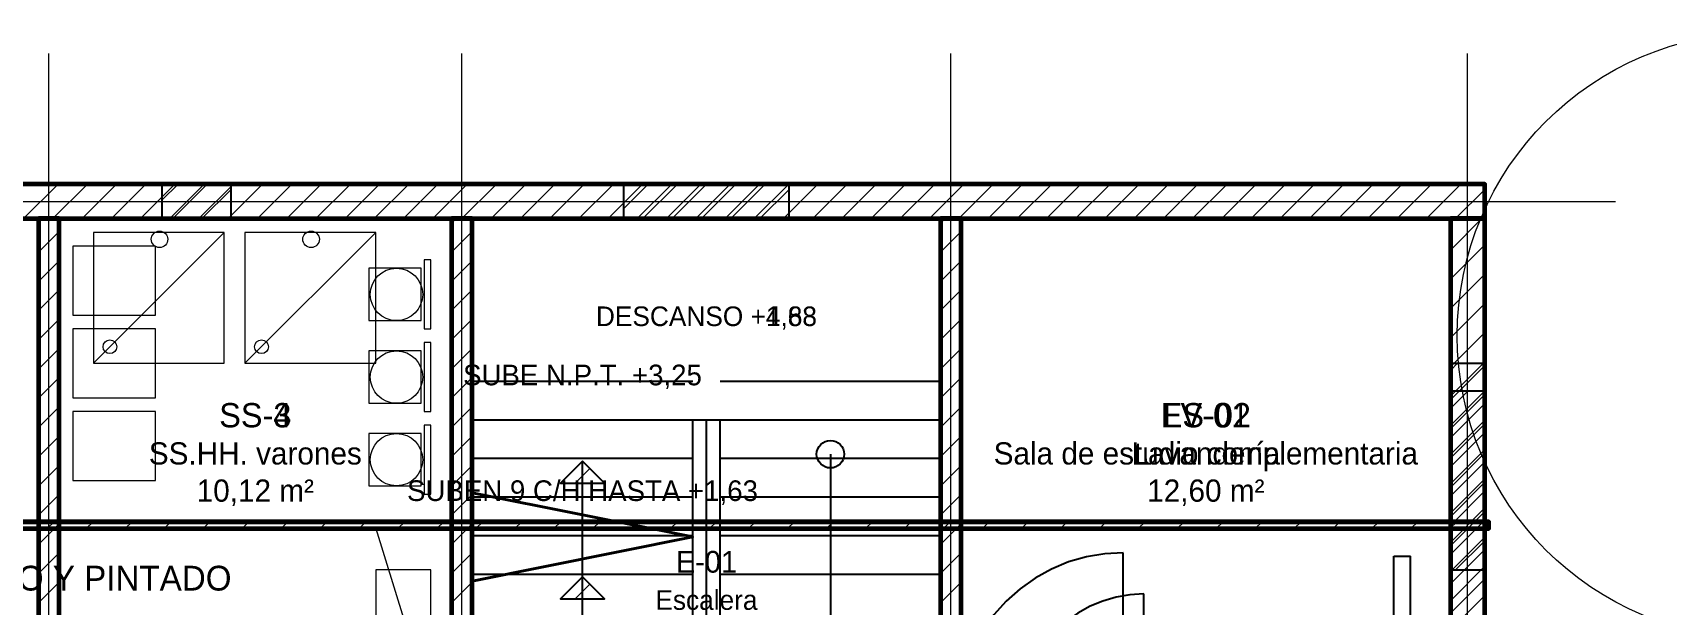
# Model space of a CAD drawing. Header units: metres. Extents: x -8 to 108, y -29 to 108.
# Drawn here: x 13.46 to 25.33, y 6.54 to 10.7 of the extents above; entities that cross this region are included whole.
import ezdxf
from ezdxf.enums import TextEntityAlignment as Align

# ---------------------------------------------------------------- set-up
doc = ezdxf.new("R2010")
doc.units = ezdxf.units.M
for name, color, linetype, lineweight in [('arbol', 7, 'CONTINUOUS', 18), ('carpinteria', 7, 'CONTINUOUS', 25), ('eje', 7, 'CONTINUOUS', 13), ('fondo', 7, 'CONTINUOUS', 5), ('hatch', 7, 'CONTINUOUS', 9), ('hormigon', 7, 'CONTINUOUS', 30), ('marco-fino', 7, 'CONTINUOUS', 25), ('marco-medio', 7, 'CONTINUOUS', 40), ('mobiliario', 7, 'CONTINUOUS', 18), ('muro-corte', 7, 'CONTINUOUS', 60), ('muro-fill', 7, 'CONTINUOUS', 25), ('proyeccion', 7, 'CONTINUOUS', 15), ('sanitario', 7, 'CONTINUOUS', 20), ('tabique-fill', 7, 'CONTINUOUS', 30), ('texto', 7, 'CONTINUOUS', 5), ('texto-suave', 7, 'CONTINUOUS', 5), ('vidrio', 7, 'CONTINUOUS', 18)]:
    doc.layers.add(name, color=color, linetype=linetype, lineweight=lineweight)

msp = doc.modelspace()

# ---------------------------------------------------------------- linework, layer by layer
at = {"layer": 'arbol'}
msp.add_circle((26, 8.5), 2.2, dxfattribs=at)
at = {"layer": 'carpinteria'}
for p, q in [((14.4, 9.6), (14.9, 9.6)), ((14.4, 9.35), (14.4, 9.6)), ((14.4, 9.6), (14.9, 9.6)), ((14.4, 9.35), (14.4, 9.6)), ((14.9, 9.35), (14.9, 9.6)), ((14.9, 9.35), (14.9, 9.6)), ((17.75, 9.6), (18.95, 9.6)), ((17.75, 9.35), (17.75, 9.6)), ((17.75, 9.6), (18.95, 9.6)), ((17.75, 9.35), (17.75, 9.6)), ((18.95, 9.35), (18.95, 9.6)), ((18.95, 9.35), (18.95, 9.6)), ((14.4, 9.35), (14.9, 9.35)), ((14.4, 9.35), (14.9, 9.35)), ((17.75, 9.35), (18.95, 9.35)), ((17.75, 9.35), (18.95, 9.35)), ((23.75, 6.8), (23.75, 8.3)), ((23.75, 8.3), (24, 8.3)), ((24, 6.8), (24, 8.3)), ((23.75, 6.1), (23.75, 8.1)), ((23.75, 8.1), (24, 8.1)), ((24, 6.1), (24, 8.1)), ((19.25, 7.64), (19.25, 6)), ((19.25, 7.64), (19.25, 6)), ((17.45, 5.9), (17.45, 7.59)), ((21.375, 5.725), (21.375, 6.925)), ((23.34, -0.45), (23.34, 6.9)), ((23.34, 6.9), (23.46, 6.9)), ((23.46, -0.45), (23.46, 6.9)), ((23.75, 6.8), (24, 6.8)), ((17.45, 5.9), (17.45, 6.75)), ((21.525, 5.725), (21.525, 6.625))]:
    msp.add_line(p, q, dxfattribs=at)
for points in [[(17.45, 7.59), (17.29, 7.43), (17.61, 7.43)], [(17.45, 7.59), (17.29, 7.43), (17.61, 7.43)], [(17.45, 6.75), (17.29, 6.59), (17.61, 6.59)], [(17.45, 6.75), (17.29, 6.59), (17.61, 6.59)]]:
    msp.add_lwpolyline(points, close=True, dxfattribs=at)
for points in [[(21.375, 6.925), (21.241, 6.917), (21.108, 6.895), (20.979, 6.858), (20.854, 6.806), (20.737, 6.741), (20.627, 6.663), (20.526, 6.574), (20.437, 6.473), (20.359, 6.363), (20.294, 6.246), (20.242, 6.121), (20.205, 5.992), (20.183, 5.859), (20.175, 5.725)], [(21.525, 6.625), (21.424, 6.619), (21.325, 6.602), (21.228, 6.574), (21.135, 6.536), (21.046, 6.487), (20.964, 6.429), (20.889, 6.361), (20.821, 6.286), (20.763, 6.204), (20.714, 6.115), (20.676, 6.022), (20.648, 5.925), (20.631, 5.826), (20.625, 5.725)]]:
    msp.add_lwpolyline(points, dxfattribs=at)
msp.add_circle((19.25, 7.64), 0.1, dxfattribs=at)
msp.add_circle((19.25, 7.64), 0.1, dxfattribs=at)
at = {"layer": 'eje'}
for p, q in [((13.575, -0.95), (13.575, 10.55)), ((13.575, -0.95), (13.575, 10.55)), ((16.575, -0.95), (16.575, 10.55)), ((16.575, -0.95), (16.575, 10.55)), ((20.125, -0.95), (20.125, 10.55)), ((20.125, -0.95), (20.125, 10.55)), ((23.875, -0.95), (23.875, 10.55)), ((23.875, -0.95), (23.875, 10.55)), ((-0.95, 9.475), (24.95, 9.475)), ((-0.95, 9.475), (24.95, 9.475))]:
    msp.add_line(p, q, dxfattribs=at)
at = {"layer": 'fondo'}
for points in [[(14.4, 9.35), (14.9, 9.35), (14.9, 9.6), (14.4, 9.6)], [(14.4, 9.35), (14.9, 9.35), (14.9, 9.6), (14.4, 9.6)], [(17.75, 9.35), (18.95, 9.35), (18.95, 9.6), (17.75, 9.6)], [(17.75, 9.35), (18.95, 9.35), (18.95, 9.6), (17.75, 9.6)], [(23.75, 6.8), (24, 6.8), (24, 8.3), (23.75, 8.3)], [(23.75, 6.1), (24, 6.1), (24, 8.1), (23.75, 8.1)]]:
    msp.add_lwpolyline(points, close=True, dxfattribs=at)
at = {"layer": 'hatch'}
for p, q in [((13.393, 9.35), (13.643, 9.6)), ((13.393, 9.35), (13.643, 9.6)), ((13.606, 9.35), (13.856, 9.6)), ((13.606, 9.35), (13.856, 9.6)), ((13.818, 9.35), (14.068, 9.6)), ((13.818, 9.35), (14.068, 9.6)), ((14.03, 9.35), (14.28, 9.6)), ((14.03, 9.35), (14.28, 9.6)), ((14.242, 9.35), (14.492, 9.6)), ((14.242, 9.35), (14.492, 9.6)), ((14.4, 9.486), (14.514, 9.6)), ((14.4, 9.486), (14.514, 9.6)), ((14.454, 9.35), (14.704, 9.6)), ((14.454, 9.35), (14.704, 9.6)), ((14.476, 9.35), (14.726, 9.6)), ((14.476, 9.35), (14.726, 9.6)), ((14.666, 9.35), (14.916, 9.6)), ((14.666, 9.35), (14.916, 9.6)), ((14.688, 9.35), (14.9, 9.562)), ((14.688, 9.35), (14.9, 9.562)), ((14.878, 9.35), (15.128, 9.6)), ((14.878, 9.35), (15.128, 9.6)), ((15.09, 9.35), (15.34, 9.6)), ((15.09, 9.35), (15.34, 9.6)), ((15.303, 9.35), (15.553, 9.6)), ((15.303, 9.35), (15.553, 9.6)), ((15.515, 9.35), (15.765, 9.6)), ((15.515, 9.35), (15.765, 9.6)), ((15.727, 9.35), (15.977, 9.6)), ((15.727, 9.35), (15.977, 9.6)), ((15.939, 9.35), (16.189, 9.6)), ((15.939, 9.35), (16.189, 9.6)), ((16.151, 9.35), (16.401, 9.6)), ((16.151, 9.35), (16.401, 9.6)), ((16.363, 9.35), (16.613, 9.6)), ((16.363, 9.35), (16.613, 9.6)), ((16.575, 9.35), (16.825, 9.6)), ((16.575, 9.35), (16.825, 9.6)), ((16.788, 9.35), (17.038, 9.6)), ((16.788, 9.35), (17.038, 9.6)), ((17, 9.35), (17.25, 9.6)), ((17, 9.35), (17.25, 9.6)), ((17.212, 9.35), (17.462, 9.6)), ((17.212, 9.35), (17.462, 9.6)), ((17.424, 9.35), (17.674, 9.6)), ((17.424, 9.35), (17.674, 9.6)), ((17.636, 9.35), (17.886, 9.6)), ((17.636, 9.35), (17.886, 9.6)), ((17.75, 9.423), (17.927, 9.6)), ((17.75, 9.423), (17.927, 9.6)), ((17.848, 9.35), (18.098, 9.6)), ((17.848, 9.35), (18.098, 9.6)), ((17.889, 9.35), (18.139, 9.6)), ((17.889, 9.35), (18.139, 9.6)), ((18.06, 9.35), (18.31, 9.6)), ((18.06, 9.35), (18.31, 9.6)), ((18.101, 9.35), (18.351, 9.6)), ((18.101, 9.35), (18.351, 9.6)), ((18.272, 9.35), (18.522, 9.6)), ((18.272, 9.35), (18.522, 9.6)), ((18.314, 9.35), (18.564, 9.6)), ((18.314, 9.35), (18.564, 9.6)), ((18.485, 9.35), (18.735, 9.6)), ((18.485, 9.35), (18.735, 9.6)), ((18.526, 9.35), (18.776, 9.6)), ((18.526, 9.35), (18.776, 9.6)), ((18.697, 9.35), (18.947, 9.6)), ((18.697, 9.35), (18.947, 9.6)), ((18.738, 9.35), (18.95, 9.562)), ((18.738, 9.35), (18.95, 9.562)), ((18.909, 9.35), (19.159, 9.6)), ((18.909, 9.35), (19.159, 9.6)), ((19.121, 9.35), (19.371, 9.6)), ((19.121, 9.35), (19.371, 9.6)), ((19.333, 9.35), (19.583, 9.6)), ((19.333, 9.35), (19.583, 9.6)), ((19.545, 9.35), (19.795, 9.6)), ((19.545, 9.35), (19.795, 9.6)), ((19.757, 9.35), (20.007, 9.6)), ((19.757, 9.35), (20.007, 9.6)), ((19.969, 9.35), (20.219, 9.6)), ((19.969, 9.35), (20.219, 9.6)), ((20.182, 9.35), (20.432, 9.6)), ((20.182, 9.35), (20.432, 9.6)), ((20.394, 9.35), (20.644, 9.6)), ((20.394, 9.35), (20.644, 9.6)), ((20.606, 9.35), (20.856, 9.6)), ((20.606, 9.35), (20.856, 9.6)), ((20.818, 9.35), (21.068, 9.6)), ((20.818, 9.35), (21.068, 9.6)), ((21.03, 9.35), (21.28, 9.6)), ((21.03, 9.35), (21.28, 9.6)), ((21.242, 9.35), (21.492, 9.6)), ((21.242, 9.35), (21.492, 9.6)), ((21.454, 9.35), (21.704, 9.6)), ((21.454, 9.35), (21.704, 9.6)), ((21.667, 9.35), (21.917, 9.6)), ((21.667, 9.35), (21.917, 9.6)), ((21.879, 9.35), (22.129, 9.6)), ((21.879, 9.35), (22.129, 9.6)), ((22.091, 9.35), (22.341, 9.6)), ((22.091, 9.35), (22.341, 9.6)), ((22.303, 9.35), (22.553, 9.6)), ((22.303, 9.35), (22.553, 9.6)), ((22.515, 9.35), (22.765, 9.6)), ((22.515, 9.35), (22.765, 9.6)), ((22.727, 9.35), (22.977, 9.6)), ((22.727, 9.35), (22.977, 9.6)), ((22.939, 9.35), (23.189, 9.6)), ((22.939, 9.35), (23.189, 9.6)), ((23.151, 9.35), (23.401, 9.6)), ((23.151, 9.35), (23.401, 9.6)), ((23.364, 9.35), (23.614, 9.6)), ((23.364, 9.35), (23.614, 9.6)), ((23.576, 9.35), (23.826, 9.6)), ((23.576, 9.35), (23.826, 9.6)), ((23.788, 9.35), (24, 9.562)), ((23.788, 9.35), (24, 9.562)), ((13.5, 9.318), (13.532, 9.35)), ((13.5, 9.318), (13.532, 9.35)), ((13.5, 9.106), (13.65, 9.256)), ((13.5, 9.106), (13.65, 9.256)), ((16.5, 9.318), (16.532, 9.35)), ((16.5, 9.318), (16.532, 9.35)), ((16.5, 9.106), (16.65, 9.256)), ((16.5, 9.106), (16.65, 9.256)), ((20.05, 9.318), (20.082, 9.35)), ((20.05, 9.318), (20.082, 9.35)), ((20.05, 9.106), (20.2, 9.256)), ((20.05, 9.106), (20.2, 9.256)), ((23.75, 9.122), (23.978, 9.35)), ((23.75, 9.334), (23.766, 9.35)), ((23.75, 9.122), (23.978, 9.35)), ((23.75, 9.334), (23.766, 9.35)), ((23.75, 8.91), (24, 9.16)), ((23.75, 8.91), (24, 9.16)), ((13.5, 8.894), (13.65, 9.044)), ((13.5, 8.894), (13.65, 9.044)), ((16.5, 8.894), (16.65, 9.044)), ((16.5, 8.894), (16.65, 9.044)), ((20.05, 8.894), (20.2, 9.044)), ((20.05, 8.894), (20.2, 9.044)), ((23.75, 8.697), (24, 8.947)), ((23.75, 8.697), (24, 8.947)), ((13.5, 8.682), (13.65, 8.832)), ((13.5, 8.682), (13.65, 8.832)), ((16.5, 8.682), (16.65, 8.832)), ((16.5, 8.682), (16.65, 8.832)), ((20.05, 8.682), (20.2, 8.832)), ((20.05, 8.682), (20.2, 8.832)), ((23.75, 8.485), (24, 8.735)), ((23.75, 8.485), (24, 8.735)), ((13.5, 8.47), (13.65, 8.62)), ((13.5, 8.47), (13.65, 8.62)), ((16.5, 8.47), (16.65, 8.62)), ((16.5, 8.47), (16.65, 8.62)), ((20.05, 8.47), (20.2, 8.62)), ((20.05, 8.47), (20.2, 8.62)), ((23.75, 8.273), (24, 8.523)), ((23.75, 8.273), (24, 8.523)), ((13.5, 8.258), (13.65, 8.408)), ((13.5, 8.258), (13.65, 8.408)), ((16.5, 8.258), (16.65, 8.408)), ((16.5, 8.258), (16.65, 8.408)), ((20.05, 8.258), (20.2, 8.408)), ((20.05, 8.258), (20.2, 8.408)), ((23.75, 8.061), (24, 8.311)), ((23.75, 8.061), (24, 8.311)), ((13.5, 8.046), (13.65, 8.196)), ((13.5, 8.046), (13.65, 8.196)), ((16.5, 8.046), (16.65, 8.196)), ((16.5, 8.046), (16.65, 8.196)), ((20.05, 8.046), (20.2, 8.196)), ((20.05, 8.046), (20.2, 8.196)), ((23.75, 8.247), (23.803, 8.3)), ((23.75, 8.035), (24, 8.285)), ((23.75, 7.971), (23.879, 8.1)), ((23.75, 7.849), (24, 8.099)), ((23.75, 7.849), (24, 8.099)), ((23.75, 7.823), (24, 8.073)), ((13.5, 7.833), (13.65, 7.983)), ((13.5, 7.833), (13.65, 7.983)), ((16.5, 7.833), (16.65, 7.983)), ((16.5, 7.833), (16.65, 7.983)), ((20.05, 7.833), (20.2, 7.983)), ((20.05, 7.833), (20.2, 7.983)), ((23.75, 7.759), (24, 8.009)), ((23.75, 7.637), (24, 7.887)), ((23.75, 7.637), (24, 7.887)), ((23.75, 7.611), (24, 7.861)), ((13.5, 7.621), (13.65, 7.771)), ((13.5, 7.621), (13.65, 7.771)), ((16.5, 7.621), (16.65, 7.771)), ((16.5, 7.621), (16.65, 7.771)), ((20.05, 7.621), (20.2, 7.771)), ((20.05, 7.621), (20.2, 7.771)), ((23.75, 7.547), (24, 7.797)), ((23.75, 7.425), (24, 7.675)), ((23.75, 7.425), (24, 7.675)), ((23.75, 7.399), (24, 7.649)), ((13.5, 7.409), (13.65, 7.559)), ((13.5, 7.409), (13.65, 7.559)), ((16.5, 7.409), (16.65, 7.559)), ((16.5, 7.409), (16.65, 7.559)), ((17.398, 7.43), (17.504, 7.536)), ((20.05, 7.409), (20.2, 7.559)), ((20.05, 7.409), (20.2, 7.559)), ((23.75, 7.335), (24, 7.585)), ((23.75, 7.212), (24, 7.462)), ((23.75, 7.212), (24, 7.462)), ((23.75, 7.186), (24, 7.436)), ((23.75, 7.123), (24, 7.373)), ((13.5, 7.197), (13.65, 7.347)), ((13.5, 7.197), (13.65, 7.347)), ((16.5, 7.197), (16.65, 7.347)), ((16.5, 7.197), (16.65, 7.347)), ((20.05, 7.197), (20.2, 7.347)), ((20.05, 7.197), (20.2, 7.347)), ((23.75, 7), (24, 7.25)), ((23.75, 7), (24, 7.25)), ((13.5, 6.985), (13.65, 7.135)), ((13.5, 6.985), (13.65, 7.135)), ((13.565, 7.1), (13.615, 7.15)), ((13.848, 7.1), (13.898, 7.15)), ((14.131, 7.1), (14.181, 7.15)), ((14.413, 7.1), (14.463, 7.15)), ((14.696, 7.1), (14.746, 7.15)), ((14.979, 7.1), (15.029, 7.15)), ((15.262, 7.1), (15.312, 7.15)), ((15.545, 7.1), (15.595, 7.15)), ((15.828, 7.1), (15.878, 7.15)), ((16.11, 7.1), (16.16, 7.15)), ((16.393, 7.1), (16.443, 7.15)), ((16.5, 6.985), (16.65, 7.135)), ((16.5, 6.985), (16.65, 7.135)), ((16.676, 7.1), (16.726, 7.15)), ((16.959, 7.1), (17.009, 7.15)), ((17.242, 7.1), (17.292, 7.15)), ((17.525, 7.1), (17.575, 7.15)), ((17.807, 7.1), (17.857, 7.15)), ((18.09, 7.1), (18.14, 7.15)), ((18.373, 7.1), (18.423, 7.15)), ((18.656, 7.1), (18.706, 7.15)), ((18.939, 7.1), (18.989, 7.15)), ((19.222, 7.1), (19.272, 7.15)), ((19.505, 7.1), (19.555, 7.15)), ((19.787, 7.1), (19.837, 7.15)), ((20.05, 6.985), (20.2, 7.135)), ((20.05, 6.985), (20.2, 7.135)), ((20.07, 7.1), (20.12, 7.15)), ((20.353, 7.1), (20.403, 7.15)), ((20.636, 7.1), (20.686, 7.15)), ((20.919, 7.1), (20.969, 7.15)), ((21.202, 7.1), (21.252, 7.15)), ((21.484, 7.1), (21.534, 7.15)), ((21.767, 7.1), (21.817, 7.15)), ((22.05, 7.1), (22.1, 7.15)), ((22.333, 7.1), (22.383, 7.15)), ((22.616, 7.1), (22.666, 7.15)), ((22.899, 7.1), (22.949, 7.15)), ((23.181, 7.1), (23.231, 7.15)), ((23.464, 7.1), (23.514, 7.15)), ((23.747, 7.1), (23.797, 7.15)), ((23.75, 6.974), (24, 7.224)), ((23.75, 6.911), (24, 7.161)), ((23.75, 6.788), (24, 7.038)), ((23.75, 6.788), (24, 7.038)), ((23.788, 6.8), (24, 7.012)), ((13.5, 6.773), (13.65, 6.923)), ((13.5, 6.773), (13.65, 6.923)), ((16.5, 6.773), (16.65, 6.923)), ((16.5, 6.773), (16.65, 6.923)), ((20.05, 6.773), (20.2, 6.923)), ((20.05, 6.773), (20.2, 6.923)), ((23.75, 6.699), (24, 6.949)), ((23.75, 6.576), (24, 6.826)), ((23.75, 6.576), (24, 6.826)), ((13.5, 6.561), (13.65, 6.711)), ((13.5, 6.561), (13.65, 6.711)), ((16.5, 6.561), (16.65, 6.711)), ((16.5, 6.561), (16.65, 6.711)), ((17.398, 6.59), (17.504, 6.696)), ((20.05, 6.561), (20.2, 6.711)), ((20.05, 6.561), (20.2, 6.711)), ((23.75, 6.486), (24, 6.736)), ((23.75, 6.364), (24, 6.614)), ((23.75, 6.364), (24, 6.614))]:
    msp.add_line(p, q, dxfattribs=at)
at = {"layer": 'hormigon'}
msp.add_lwpolyline([(-0.03, 7.1), (24.03, 7.1), (24.03, 7.15), (-0.03, 7.15)], close=True, dxfattribs=at)
at = {"layer": 'marco-fino'}
for p, q in [((16.65, 8.17), (18.25, 8.17)), ((16.65, 8.17), (18.25, 8.17)), ((18.45, 8.17), (20.05, 8.17)), ((18.45, 8.17), (20.05, 8.17)), ((16.65, 7.89), (18.25, 7.89)), ((16.65, 5.65), (16.65, 7.89)), ((16.65, 7.89), (18.25, 7.89)), ((16.65, 5.65), (16.65, 7.89)), ((18.25, 5.65), (18.25, 7.89)), ((18.25, 5.65), (18.25, 7.89)), ((18.35, 5.65), (18.35, 7.89)), ((18.35, 5.65), (18.35, 7.89)), ((18.45, 7.89), (20.05, 7.89)), ((18.45, 5.65), (18.45, 7.89)), ((18.45, 7.89), (20.05, 7.89)), ((18.45, 5.65), (18.45, 7.89)), ((20.05, 5.65), (20.05, 7.89)), ((20.05, 5.65), (20.05, 7.89)), ((16.65, 7.61), (18.25, 7.61)), ((16.65, 7.61), (18.25, 7.61)), ((18.45, 7.61), (20.05, 7.61)), ((18.45, 7.61), (20.05, 7.61)), ((16.65, 7.33), (18.25, 7.33)), ((16.65, 7.33), (18.25, 7.33)), ((18.45, 7.33), (20.05, 7.33)), ((18.45, 7.33), (20.05, 7.33)), ((16.65, 7.05), (18.25, 7.05)), ((16.65, 7.05), (18.25, 7.05)), ((18.45, 7.05), (20.05, 7.05)), ((18.45, 7.05), (20.05, 7.05)), ((16.65, 6.77), (18.25, 6.77)), ((16.65, 6.77), (18.25, 6.77)), ((18.45, 6.77), (20.05, 6.77)), ((18.45, 6.77), (20.05, 6.77))]:
    msp.add_line(p, q, dxfattribs=at)
msp.add_lwpolyline([(16.65, 7.89), (20.05, 7.89), (20.05, 9.35), (16.65, 9.35)], close=True, dxfattribs=at)
msp.add_lwpolyline([(16.65, 7.89), (20.05, 7.89), (20.05, 9.35), (16.65, 9.35)], close=True, dxfattribs=at)
at = {"layer": 'marco-medio'}
msp.add_lwpolyline([(16.65, 6.719), (18.25, 7.039), (16.65, 7.359)], dxfattribs=at)
msp.add_lwpolyline([(16.65, 6.719), (18.25, 7.039), (16.65, 7.359)], dxfattribs=at)
at = {"layer": 'mobiliario'}
for points in [[(13.75, 8.65), (14.35, 8.65), (14.35, 9.15), (13.75, 9.15)], [(13.75, 8.65), (14.35, 8.65), (14.35, 9.15), (13.75, 9.15)], [(13.75, 8.05), (14.35, 8.05), (14.35, 8.55), (13.75, 8.55)], [(13.75, 8.05), (14.35, 8.05), (14.35, 8.55), (13.75, 8.55)], [(13.75, 7.45), (14.35, 7.45), (14.35, 7.95), (13.75, 7.95)], [(13.75, 7.45), (14.35, 7.45), (14.35, 7.95), (13.75, 7.95)], [(15.95, 6.45), (16.35, 6.45), (16.35, 6.8), (15.95, 6.8)], [(15.95, 6.45), (16.35, 6.45), (16.35, 6.8), (15.95, 6.8)]]:
    msp.add_lwpolyline(points, close=True, dxfattribs=at)
at = {"layer": 'muro-corte'}
msp.add_line((0, 7.15), (24, 7.15), dxfattribs=at)
for points in [[(0, 9.35), (24, 9.35), (24, 9.6), (0, 9.6)], [(0, 9.35), (24, 9.35), (24, 9.6), (0, 9.6)], [(13.5, 5.65), (13.65, 5.65), (13.65, 9.35), (13.5, 9.35)], [(13.5, 5.65), (13.65, 5.65), (13.65, 9.35), (13.5, 9.35)], [(16.5, 5.65), (16.65, 5.65), (16.65, 9.35), (16.5, 9.35)], [(16.5, 5.65), (16.65, 5.65), (16.65, 9.35), (16.5, 9.35)], [(20.05, 5.65), (20.2, 5.65), (20.2, 9.35), (20.05, 9.35)], [(20.05, 5.65), (20.2, 5.65), (20.2, 9.35), (20.05, 9.35)], [(23.75, 0.25), (24, 0.25), (24, 9.35), (23.75, 9.35)], [(23.75, 0.25), (24, 0.25), (24, 9.35), (23.75, 9.35)], [(-0.03, 7.1), (24.03, 7.1), (24.03, 7.15), (-0.03, 7.15)]]:
    msp.add_lwpolyline(points, close=True, dxfattribs=at)
at = {"layer": 'muro-fill'}
for points in [[(0, 9.35), (24, 9.35), (24, 9.6), (0, 9.6)], [(0, 9.35), (24, 9.35), (24, 9.6), (0, 9.6)], [(23.75, 0.25), (24, 0.25), (24, 9.35), (23.75, 9.35)], [(23.75, 0.25), (24, 0.25), (24, 9.35), (23.75, 9.35)]]:
    msp.add_lwpolyline(points, close=True, dxfattribs=at)
at = {"layer": 'proyeccion'}
msp.add_lwpolyline([(16.65, 5.65), (18.25, 5.65), (18.25, 7.89), (16.65, 7.89)], close=True, dxfattribs=at)
at = {"layer": 'sanitario'}
for p, q in [((13.9, 8.3), (14.85, 9.25)), ((13.9, 8.3), (14.85, 9.25)), ((15, 8.3), (15.95, 9.25)), ((15, 8.3), (15.95, 9.25)), ((15.95, 7.1), (16.15, 6.45)), ((15.95, 7.1), (16.15, 6.45))]:
    msp.add_line(p, q, dxfattribs=at)
for points in [[(13.9, 8.3), (14.85, 8.3), (14.85, 9.25), (13.9, 9.25)], [(13.9, 8.3), (14.85, 8.3), (14.85, 9.25), (13.9, 9.25)], [(15, 8.3), (15.95, 8.3), (15.95, 9.25), (15, 9.25)], [(15, 8.3), (15.95, 8.3), (15.95, 9.25), (15, 9.25)], [(16.3, 8.55), (16.35, 8.55), (16.35, 9.05), (16.3, 9.05)], [(16.3, 8.55), (16.35, 8.55), (16.35, 9.05), (16.3, 9.05)], [(15.9, 8.61), (16.28, 8.61), (16.28, 8.99), (15.9, 8.99)], [(15.9, 8.61), (16.28, 8.61), (16.28, 8.99), (15.9, 8.99)], [(16.3, 7.95), (16.35, 7.95), (16.35, 8.45), (16.3, 8.45)], [(16.3, 7.95), (16.35, 7.95), (16.35, 8.45), (16.3, 8.45)], [(15.9, 8.01), (16.28, 8.01), (16.28, 8.39), (15.9, 8.39)], [(15.9, 8.01), (16.28, 8.01), (16.28, 8.39), (15.9, 8.39)], [(16.3, 7.35), (16.35, 7.35), (16.35, 7.85), (16.3, 7.85)], [(16.3, 7.35), (16.35, 7.35), (16.35, 7.85), (16.3, 7.85)], [(15.9, 7.41), (16.28, 7.41), (16.28, 7.79), (15.9, 7.79)], [(15.9, 7.41), (16.28, 7.41), (16.28, 7.79), (15.9, 7.79)]]:
    msp.add_lwpolyline(points, close=True, dxfattribs=at)
for centre, radius in [((14.38, 9.2), 0.06), ((14.38, 9.2), 0.06), ((15.48, 9.2), 0.06), ((15.48, 9.2), 0.06), ((16.1, 8.8), 0.19), ((16.1, 8.8), 0.19), ((14.02, 8.42), 0.05), ((14.02, 8.42), 0.05), ((15.12, 8.42), 0.05), ((15.12, 8.42), 0.05), ((16.1, 8.2), 0.19), ((16.1, 8.2), 0.19), ((16.1, 7.6), 0.19), ((16.1, 7.6), 0.19)]:
    msp.add_circle(centre, radius, dxfattribs=at)
at = {"layer": 'tabique-fill'}
for points in [[(13.5, 5.65), (13.65, 5.65), (13.65, 9.35), (13.5, 9.35)], [(13.5, 5.65), (13.65, 5.65), (13.65, 9.35), (13.5, 9.35)], [(16.5, 5.65), (16.65, 5.65), (16.65, 9.35), (16.5, 9.35)], [(16.5, 5.65), (16.65, 5.65), (16.65, 9.35), (16.5, 9.35)], [(20.05, 5.65), (20.2, 5.65), (20.2, 9.35), (20.05, 9.35)], [(20.05, 5.65), (20.2, 5.65), (20.2, 9.35), (20.05, 9.35)]]:
    msp.add_lwpolyline(points, close=True, dxfattribs=at)
at = {"layer": 'vidrio'}
for p, q in [((14.4, 9.475), (14.9, 9.475)), ((14.4, 9.475), (14.9, 9.475)), ((17.75, 9.475), (18.95, 9.475)), ((17.75, 9.475), (18.95, 9.475)), ((23.875, 6.8), (23.875, 8.3)), ((23.875, 6.1), (23.875, 8.1))]:
    msp.add_line(p, q, dxfattribs=at)

# ---------------------------------------------------------------- texts
at = {"layer": 'texto'}
for s, height, p in [('SUBE N.P.T. +3,25', 0.15, (17.45, 8.14)), ('SS-3', 0.1762, (15.075, 7.835)), ('SS-4', 0.1762, (15.075, 7.835)), ('ES-02', 0.1762, (21.975, 7.835)), ('LV-01', 0.1762, (21.975, 7.835)), ('SS.HH. varones', 0.16125, (15.075, 7.565)), ('SS.HH. varones', 0.16125, (15.075, 7.565)), ('Sala de estudio complementaria', 0.16125, (21.975, 7.565)), ('Lavandería', 0.1613, (21.975, 7.565)), ('SUBEN 9 C/H HASTA +1,63', 0.15, (17.45, 7.3)), ('E-01', 0.1575, (18.35, 6.78)), ('E-01', 0.1575, (18.35, 6.78)), ('Escalera', 0.1425, (18.35, 6.51)), ('Escalera', 0.1425, (18.35, 6.51))]:
    msp.add_text(s, height=height, dxfattribs=at).set_placement(p, align=Align.CENTER)
at = {"layer": 'texto-suave'}
for s, height, p in [('DESCANSO +1,63', 0.1425, (18.35, 8.57)), ('DESCANSO +4,88', 0.1425, (18.35, 8.57)), ('10,12 m²', 0.1613, (15.075, 7.295)), ('10,12 m²', 0.1613, (15.075, 7.295)), ('12,60 m²', 0.1613, (21.975, 7.295)), ('12,60 m²', 0.1613, (21.975, 7.295)), ('MURO DE ALBAÑILERÍA TARRAJEADO Y PINTADO', 0.18, (12, 6.65))]:
    msp.add_text(s, height=height, dxfattribs=at).set_placement(p, align=Align.CENTER)

doc.saveas('drawing.dxf')
